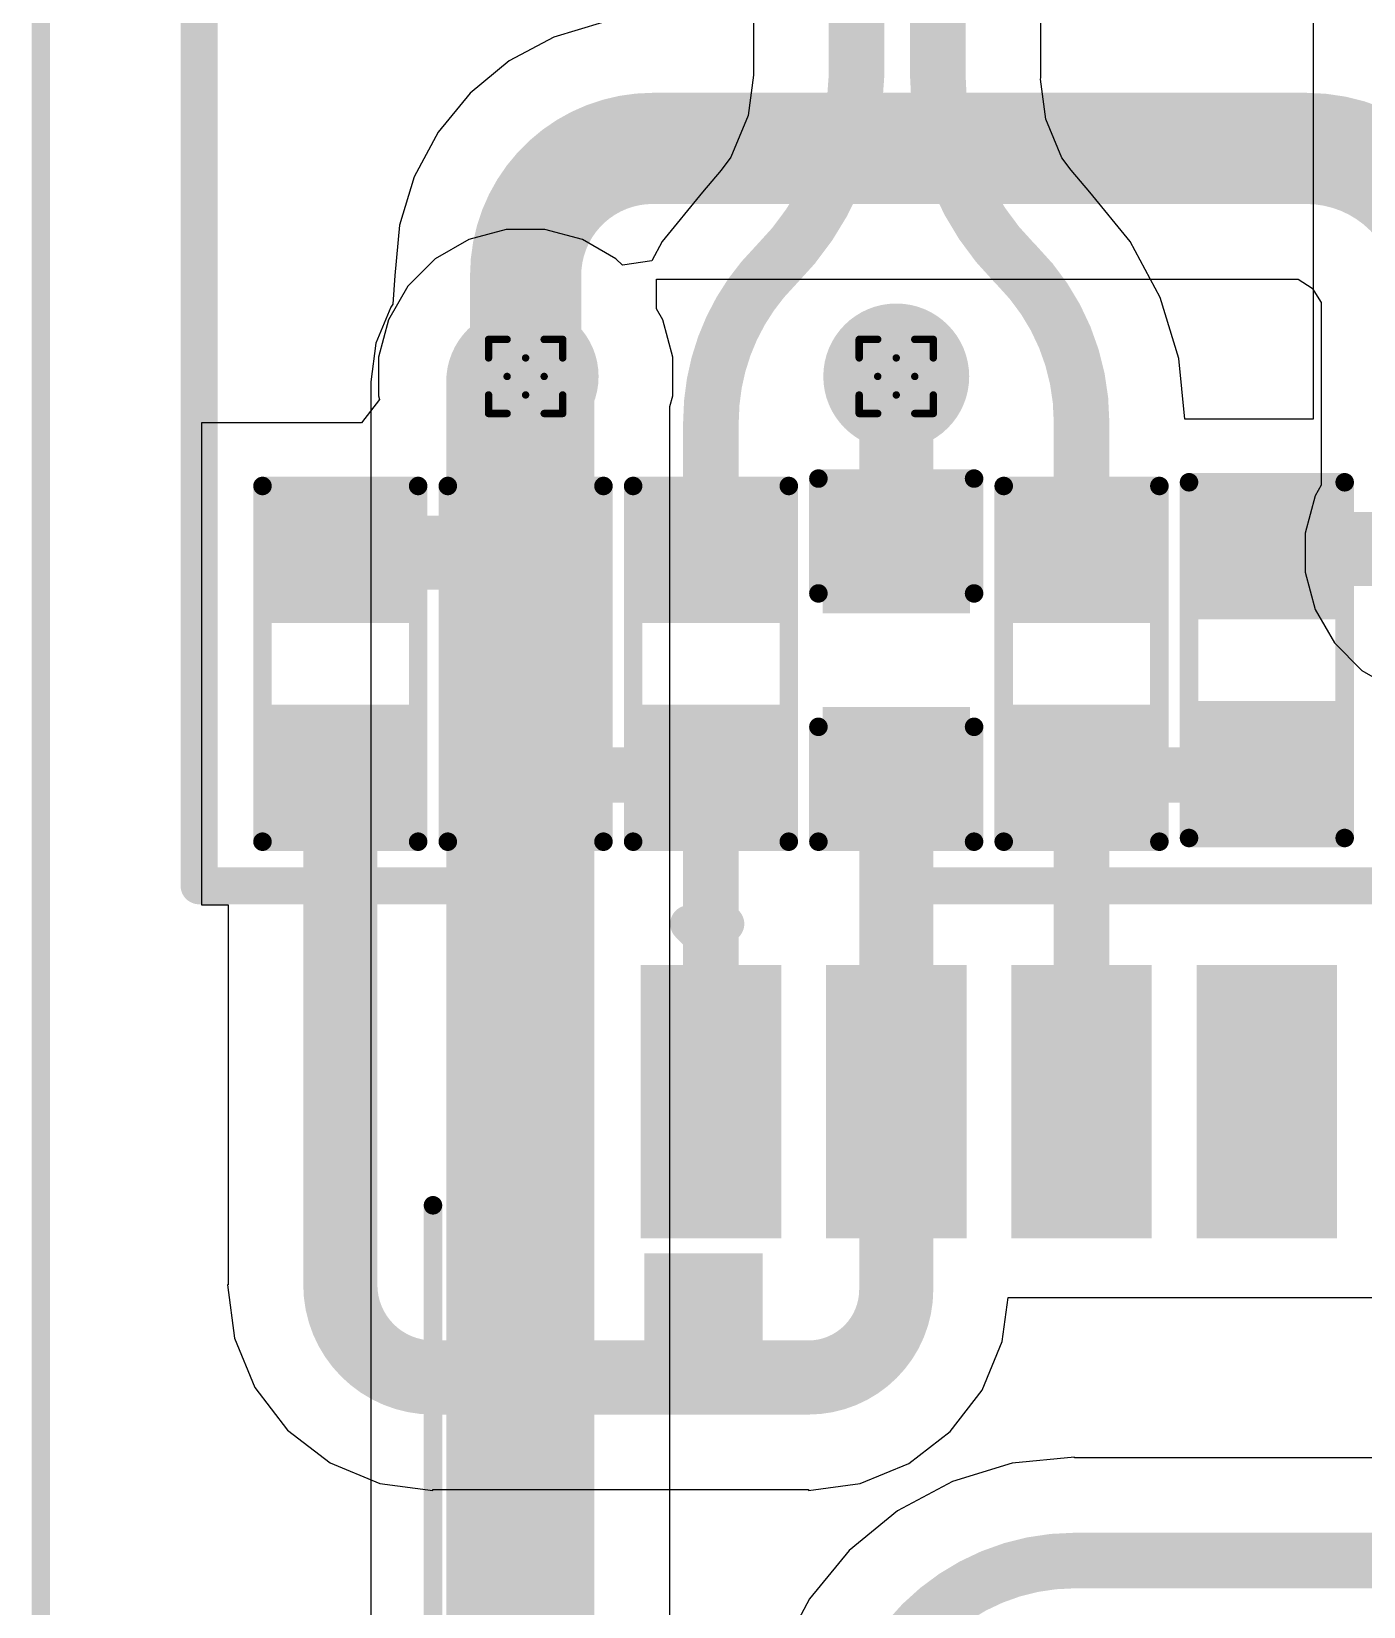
# Model space of a CAD drawing. Header units: inches. Extents: x 0 to 289, y 0 to 168.
# Drawn here: x 95.07 to 104.2, y 64.99 to 75.78 of the extents above; entities that cross this region are included whole.
import ezdxf

# ---------------------------------------------------------------- set-up
doc = ezdxf.new("R2010")
doc.units = ezdxf.units.IN
for name, color, linetype in [('Bottom Layer', 5, 'Continuous'), ('Bottom Overlay', 54, 'Continuous'), ('Bottom Paste', 16, 'Continuous'), ('Bottom Solder', 6, 'Continuous'), ('Drill Drawing', 1, 'Continuous'), ('Top Layer', 1, 'Continuous'), ('Top Overlay', 2, 'Continuous'), ('Via Holes', 16, 'Continuous')]:
    doc.layers.add(name, color=color, linetype=linetype)

# ---------------------------------------------------------------- blocks, each defined once
blk = doc.blocks.new('H1102NLT_B_1')
at = {"layer": 'Bottom Layer'}
for points in [[(-5.09999996, -0.25499949), (-3.43000076, -0.25499949), (-3.43000076, -1.01500051), (-5.09999996, -1.01500051)], [(-5.09999996, -1.52499949), (-3.43000076, -1.52499949), (-3.43000076, -2.28500051), (-5.09999996, -2.28500051)], [(-5.1000025, -2.794999489999999), (-3.4300033, -2.794999489999999), (-3.4300033, -3.55500051), (-5.1000025, -3.55500051)], [(-5.09999996, -4.06499949), (-3.43000076, -4.06499949), (-3.43000076, -4.82500051), (-5.09999996, -4.82500051)]]:
    blk.add_hatch(color=5, dxfattribs=at).paths.add_polyline_path(points)
at = {"layer": 'Bottom Overlay'}
blk.add_hatch(color=54, dxfattribs=at).paths.add_polyline_path([(-3.22566792, -4.90219746), (-2.41286792, -4.90219746), (-2.41286792, -4.08939746), (-3.22566792, -4.08939746)])
at = {"layer": 'Bottom Paste'}
for points in [[(-5.09999996, -0.25499949), (-3.43000076, -0.25499949), (-3.43000076, -1.01500051), (-5.09999996, -1.01500051)], [(-5.09999996, -1.52499949), (-3.43000076, -1.52499949), (-3.43000076, -2.28500051), (-5.09999996, -2.28500051)], [(-5.1000025, -2.794999489999999), (-3.4300033, -2.794999489999999), (-3.4300033, -3.55500051), (-5.1000025, -3.55500051)], [(-5.09999996, -4.06499949), (-3.43000076, -4.06499949), (-3.43000076, -4.82500051), (-5.09999996, -4.82500051)]]:
    blk.add_hatch(color=16, dxfattribs=at).paths.add_polyline_path(points)
at = {"layer": 'Bottom Solder'}
for points in [[(-5.20159996, -0.15339949), (-3.32840076, -0.15339949), (-3.32840076, -1.11660051), (-5.20159996, -1.11660051)], [(-5.20159996, -1.42339949), (-3.32840076, -1.42339949), (-3.32840076, -2.38660051), (-5.20159996, -2.38660051)], [(-5.2016025, -2.69339949), (-3.3284033, -2.69339949), (-3.3284033, -3.65660051), (-5.2016025, -3.65660051)], [(-5.20159996, -3.96339949), (-3.32840076, -3.96339949), (-3.32840076, -4.92660051), (-5.20159996, -4.92660051)]]:
    blk.add_hatch(color=6, dxfattribs=at).paths.add_polyline_path(points)
at = {"layer": 'Bottom Overlay'}
for points, const_width in [([(-5.48420036, -4.597399999999999), (-5.48420036, -4.3434)], 0.254), ([(-5.357200359999999, -4.4704), (-5.48420036, -4.3434)], 0.254), ([(-5.48420036, -4.597399999999999), (-5.357200359999999, -4.4704)], 0.254), ([(3.554999239999999, -6.35), (-3.554999239999999, -6.35)], 0.127)]:
    blk.add_lwpolyline(points, dxfattribs=dict(at, const_width=const_width))
for points, const_width in [([(-5.547700359999999, -4.3434, 1), (-5.42070036, -4.3434, 1)], 0.127), ([(-5.547700359999999, -4.3434, 1), (-5.42070036, -4.3434, 1)], 0.127), ([(-5.42070036, -4.4704, 1), (-5.29370036, -4.4704, 1)], 0.127), ([(-5.42070036, -4.4704, 1), (-5.29370036, -4.4704, 1)], 0.127), ([(-5.547700359999999, -4.597399999999999, 1), (-5.42070036, -4.597399999999999, 1)], 0.127), ([(-5.547700359999999, -4.597399999999999, 1), (-5.42070036, -4.597399999999999, 1)], 0.127), ([(-3.58674924, -6.35, 1), (-3.52324924, -6.35, 1)], 0.0635)]:
    blk.add_lwpolyline(points, format="xyb", close=True, dxfattribs=dict(at, const_width=const_width))
blk = doc.blocks.new('R___0603_B_16')
at = {"layer": 'Bottom Layer'}
for points in [[(-1.143, -0.4445), (-1.143, 0.4445), (-0.3810000000000001, 0.4445), (-0.3809999999999999, -0.4445)], [(0.3810000000000001, -0.4445), (0.3809999999999999, 0.4445), (1.143, 0.4445), (1.143, -0.4445)]]:
    blk.add_hatch(color=5, dxfattribs=at).paths.add_polyline_path(points)
at = {"layer": 'Bottom Paste'}
for points in [[(-1.143, -0.4445), (-1.143, 0.4445), (-0.3810000000000001, 0.4445), (-0.3809999999999999, -0.4445)], [(0.3810000000000001, -0.4445), (0.3809999999999999, 0.4445), (1.143, 0.4445), (1.143, -0.4445)]]:
    blk.add_hatch(color=16, dxfattribs=at).paths.add_polyline_path(points)
at = {"layer": 'Bottom Solder'}
for points in [[(-1.2446, -0.5461), (-1.2446, 0.5460999999999999), (-0.2794, 0.5461), (-0.2793999999999999, -0.5460999999999999)], [(0.2794, -0.5461), (0.2793999999999999, 0.5460999999999999), (1.2446, 0.5461), (1.2446, -0.5460999999999999)]]:
    blk.add_hatch(color=6, dxfattribs=at).paths.add_polyline_path(points)
at = {"layer": 'Bottom Overlay', "const_width": 0.127}
for points in [[(-1.2192, -0.5334), (-1.2192, 0.5334)], [(1.2192, 0.5334), (-1.2192, 0.5334)], [(1.2192, -0.5334), (1.2192, 0.5334)], [(1.2192, -0.5334), (-1.2192, -0.5334)]]:
    blk.add_lwpolyline(points, dxfattribs=at)
at = {"layer": 'Bottom Overlay', "const_width": 0.0635}
for points in [[(-1.25095, 0.5334, 1), (-1.18745, 0.5334, 1)], [(-1.25095, 0.5334, 1), (-1.18745, 0.5334, 1)], [(1.18745, 0.5334, 1), (1.25095, 0.5334, 1)], [(1.18745, 0.5334, 1), (1.25095, 0.5334, 1)], [(-1.25095, -0.5334, 1), (-1.18745, -0.5334, 1)], [(-1.25095, -0.5334, 1), (-1.18745, -0.5334, 1)], [(1.18745, -0.5334, 1), (1.25095, -0.5334, 1)], [(1.18745, -0.5334, 1), (1.25095, -0.5334, 1)]]:
    blk.add_lwpolyline(points, format="xyb", close=True, dxfattribs=at)
blk = doc.blocks.new('R___0603_B_18')
at = {"layer": 'Bottom Layer'}
for points in [[(-1.143, -0.4445), (-1.143, 0.4445), (-0.3810000000000001, 0.4445), (-0.3809999999999999, -0.4445)], [(0.3810000000000001, -0.4445), (0.3809999999999999, 0.4445), (1.143, 0.4445), (1.143, -0.4445)]]:
    blk.add_hatch(color=5, dxfattribs=at).paths.add_polyline_path(points)
at = {"layer": 'Bottom Paste'}
for points in [[(-1.143, -0.4445), (-1.143, 0.4445), (-0.3810000000000001, 0.4445), (-0.3809999999999999, -0.4445)], [(0.3810000000000001, -0.4445), (0.3809999999999999, 0.4445), (1.143, 0.4445), (1.143, -0.4445)]]:
    blk.add_hatch(color=16, dxfattribs=at).paths.add_polyline_path(points)
at = {"layer": 'Bottom Solder'}
for points in [[(-1.2446, -0.5461), (-1.2446, 0.5460999999999999), (-0.2794, 0.5461), (-0.2793999999999999, -0.5460999999999999)], [(0.2794, -0.5461), (0.2793999999999999, 0.5460999999999999), (1.2446, 0.5461), (1.2446, -0.5460999999999999)]]:
    blk.add_hatch(color=6, dxfattribs=at).paths.add_polyline_path(points)
at = {"layer": 'Bottom Overlay', "const_width": 0.127}
for points in [[(-1.2192, -0.5334), (-1.2192, 0.5334)], [(1.2192, 0.5334), (-1.2192, 0.5334)], [(1.2192, -0.5334), (1.2192, 0.5334)], [(1.2192, -0.5334), (-1.2192, -0.5334)]]:
    blk.add_lwpolyline(points, dxfattribs=at)
at = {"layer": 'Bottom Overlay', "const_width": 0.0635}
for points in [[(-1.25095, 0.5334, 1), (-1.18745, 0.5334, 1)], [(-1.25095, 0.5334, 1), (-1.18745, 0.5334, 1)], [(1.18745, 0.5334, 1), (1.25095, 0.5334, 1)], [(1.18745, 0.5334, 1), (1.25095, 0.5334, 1)], [(-1.25095, -0.5334, 1), (-1.18745, -0.5334, 1)], [(-1.25095, -0.5334, 1), (-1.18745, -0.5334, 1)], [(1.18745, -0.5334, 1), (1.25095, -0.5334, 1)], [(1.18745, -0.5334, 1), (1.25095, -0.5334, 1)]]:
    blk.add_lwpolyline(points, format="xyb", close=True, dxfattribs=at)
blk = doc.blocks.new('R___0603_B_19')
at = {"layer": 'Bottom Layer'}
for points in [[(-1.143, -0.4445), (-1.143, 0.4445), (-0.3810000000000001, 0.4445), (-0.3809999999999999, -0.4445)], [(0.3810000000000001, -0.4445), (0.3809999999999999, 0.4445), (1.143, 0.4445), (1.143, -0.4445)]]:
    blk.add_hatch(color=5, dxfattribs=at).paths.add_polyline_path(points)
at = {"layer": 'Bottom Paste'}
for points in [[(-1.143, -0.4445), (-1.143, 0.4445), (-0.3810000000000001, 0.4445), (-0.3809999999999999, -0.4445)], [(0.3810000000000001, -0.4445), (0.3809999999999999, 0.4445), (1.143, 0.4445), (1.143, -0.4445)]]:
    blk.add_hatch(color=16, dxfattribs=at).paths.add_polyline_path(points)
at = {"layer": 'Bottom Solder'}
for points in [[(-1.2446, -0.5461), (-1.2446, 0.5460999999999999), (-0.2794, 0.5461), (-0.2793999999999999, -0.5460999999999999)], [(0.2794, -0.5461), (0.2793999999999999, 0.5460999999999999), (1.2446, 0.5461), (1.2446, -0.5460999999999999)]]:
    blk.add_hatch(color=6, dxfattribs=at).paths.add_polyline_path(points)
at = {"layer": 'Bottom Overlay', "const_width": 0.127}
for points in [[(-1.2192, -0.5334), (-1.2192, 0.5334)], [(1.2192, 0.5334), (-1.2192, 0.5334)], [(1.2192, -0.5334), (1.2192, 0.5334)], [(1.2192, -0.5334), (-1.2192, -0.5334)]]:
    blk.add_lwpolyline(points, dxfattribs=at)
at = {"layer": 'Bottom Overlay', "const_width": 0.0635}
for points in [[(-1.25095, 0.5334, 1), (-1.18745, 0.5334, 1)], [(-1.25095, 0.5334, 1), (-1.18745, 0.5334, 1)], [(1.18745, 0.5334, 1), (1.25095, 0.5334, 1)], [(1.18745, 0.5334, 1), (1.25095, 0.5334, 1)], [(-1.25095, -0.5334, 1), (-1.18745, -0.5334, 1)], [(-1.25095, -0.5334, 1), (-1.18745, -0.5334, 1)], [(1.18745, -0.5334, 1), (1.25095, -0.5334, 1)], [(1.18745, -0.5334, 1), (1.25095, -0.5334, 1)]]:
    blk.add_lwpolyline(points, format="xyb", close=True, dxfattribs=at)
blk = doc.blocks.new('R___0603_B_20')
at = {"layer": 'Bottom Layer'}
for points in [[(-1.143, -0.4445), (-1.143, 0.4445), (-0.3810000000000001, 0.4445), (-0.3809999999999999, -0.4445)], [(0.3810000000000001, -0.4445), (0.3809999999999999, 0.4445), (1.143, 0.4445), (1.143, -0.4445)]]:
    blk.add_hatch(color=5, dxfattribs=at).paths.add_polyline_path(points)
at = {"layer": 'Bottom Paste'}
for points in [[(-1.143, -0.4445), (-1.143, 0.4445), (-0.3810000000000001, 0.4445), (-0.3809999999999999, -0.4445)], [(0.3810000000000001, -0.4445), (0.3809999999999999, 0.4445), (1.143, 0.4445), (1.143, -0.4445)]]:
    blk.add_hatch(color=16, dxfattribs=at).paths.add_polyline_path(points)
at = {"layer": 'Bottom Solder'}
for points in [[(-1.2446, -0.5461), (-1.2446, 0.5460999999999999), (-0.2794, 0.5461), (-0.2793999999999999, -0.5460999999999999)], [(0.2794, -0.5461), (0.2793999999999999, 0.5460999999999999), (1.2446, 0.5461), (1.2446, -0.5460999999999999)]]:
    blk.add_hatch(color=6, dxfattribs=at).paths.add_polyline_path(points)
at = {"layer": 'Bottom Overlay', "const_width": 0.127}
for points in [[(-1.2192, -0.5334), (-1.2192, 0.5334)], [(1.2192, 0.5334), (-1.2192, 0.5334)], [(1.2192, -0.5334), (1.2192, 0.5334)], [(1.2192, -0.5334), (-1.2192, -0.5334)]]:
    blk.add_lwpolyline(points, dxfattribs=at)
at = {"layer": 'Bottom Overlay', "const_width": 0.0635}
for points in [[(-1.25095, 0.5334, 1), (-1.18745, 0.5334, 1)], [(-1.25095, 0.5334, 1), (-1.18745, 0.5334, 1)], [(1.18745, 0.5334, 1), (1.25095, 0.5334, 1)], [(1.18745, 0.5334, 1), (1.25095, 0.5334, 1)], [(-1.25095, -0.5334, 1), (-1.18745, -0.5334, 1)], [(-1.25095, -0.5334, 1), (-1.18745, -0.5334, 1)], [(1.18745, -0.5334, 1), (1.25095, -0.5334, 1)], [(1.18745, -0.5334, 1), (1.25095, -0.5334, 1)]]:
    blk.add_lwpolyline(points, format="xyb", close=True, dxfattribs=at)
blk = doc.blocks.new('R___0603_B_21')
at = {"layer": 'Bottom Layer'}
for points in [[(-1.143, -0.4445), (-1.143, 0.4445), (-0.3810000000000001, 0.4445), (-0.3809999999999999, -0.4445)], [(0.3810000000000001, -0.4445), (0.3809999999999999, 0.4445), (1.143, 0.4445), (1.143, -0.4445)]]:
    blk.add_hatch(color=5, dxfattribs=at).paths.add_polyline_path(points)
at = {"layer": 'Bottom Paste'}
for points in [[(-1.143, -0.4445), (-1.143, 0.4445), (-0.3810000000000001, 0.4445), (-0.3809999999999999, -0.4445)], [(0.3810000000000001, -0.4445), (0.3809999999999999, 0.4445), (1.143, 0.4445), (1.143, -0.4445)]]:
    blk.add_hatch(color=16, dxfattribs=at).paths.add_polyline_path(points)
at = {"layer": 'Bottom Solder'}
for points in [[(-1.2446, -0.5461), (-1.2446, 0.5460999999999999), (-0.2794, 0.5461), (-0.2793999999999999, -0.5460999999999999)], [(0.2794, -0.5461), (0.2793999999999999, 0.5460999999999999), (1.2446, 0.5461), (1.2446, -0.5460999999999999)]]:
    blk.add_hatch(color=6, dxfattribs=at).paths.add_polyline_path(points)
at = {"layer": 'Bottom Overlay', "const_width": 0.127}
for points in [[(-1.2192, -0.5334), (-1.2192, 0.5334)], [(1.2192, 0.5334), (-1.2192, 0.5334)], [(1.2192, -0.5334), (1.2192, 0.5334)], [(1.2192, -0.5334), (-1.2192, -0.5334)]]:
    blk.add_lwpolyline(points, dxfattribs=at)
at = {"layer": 'Bottom Overlay', "const_width": 0.0635}
for points in [[(-1.25095, 0.5334, 1), (-1.18745, 0.5334, 1)], [(-1.25095, 0.5334, 1), (-1.18745, 0.5334, 1)], [(1.18745, 0.5334, 1), (1.25095, 0.5334, 1)], [(1.18745, 0.5334, 1), (1.25095, 0.5334, 1)], [(-1.25095, -0.5334, 1), (-1.18745, -0.5334, 1)], [(-1.25095, -0.5334, 1), (-1.18745, -0.5334, 1)], [(1.18745, -0.5334, 1), (1.25095, -0.5334, 1)], [(1.18745, -0.5334, 1), (1.25095, -0.5334, 1)]]:
    blk.add_lwpolyline(points, format="xyb", close=True, dxfattribs=at)
blk = doc.blocks.new('C___0603_B_35')
at = {"layer": 'Bottom Layer'}
for points in [[(-1.143, -0.4445), (-1.143, 0.4445), (-0.3810000000000001, 0.4445), (-0.3809999999999999, -0.4445)], [(0.3810000000000001, -0.4445), (0.3809999999999999, 0.4445), (1.143, 0.4445), (1.143, -0.4445)]]:
    blk.add_hatch(color=5, dxfattribs=at).paths.add_polyline_path(points)
at = {"layer": 'Bottom Paste'}
for points in [[(-1.143, -0.4445), (-1.143, 0.4445), (-0.3810000000000001, 0.4445), (-0.3809999999999999, -0.4445)], [(0.3810000000000001, -0.4445), (0.3809999999999999, 0.4445), (1.143, 0.4445), (1.143, -0.4445)]]:
    blk.add_hatch(color=16, dxfattribs=at).paths.add_polyline_path(points)
at = {"layer": 'Bottom Solder'}
for points in [[(-1.20299988, -0.50449988), (-1.20299988, 0.5044998799999999), (-0.3210001200000001, 0.50449988), (-0.3210001199999999, -0.5044998799999999)], [(0.3210001200000001, -0.50449988), (0.3210001199999999, 0.5044998799999999), (1.20299988, 0.50449988), (1.20299988, -0.5044998799999999)]]:
    blk.add_hatch(color=6, dxfattribs=at).paths.add_polyline_path(points)
at = {"layer": 'Bottom Overlay', "const_width": 0.127}
for points in [[(-0.4571999999999999, 0.5334), (-1.2446, 0.5334)], [(-1.2446, -0.5334), (-1.2446, 0.5334)], [(1.2446, 0.5334), (0.4571999999999999, 0.5334)], [(1.2446, -0.5334), (1.2446, 0.5334)], [(-0.4571999999999999, -0.5334), (-1.2446, -0.5334)], [(1.2446, -0.5334), (0.4571999999999999, -0.5334)]]:
    blk.add_lwpolyline(points, dxfattribs=at)
at = {"layer": 'Bottom Overlay', "const_width": 0.0635}
for points in [[(-1.27635, 0.5334, 1), (-1.21285, 0.5334, 1)], [(-1.27635, 0.5334, 1), (-1.21285, 0.5334, 1)], [(-0.4889499999999999, 0.5334, 1), (-0.42545, 0.5334, 1)], [(0.42545, 0.5334, 1), (0.4889499999999999, 0.5334, 1)], [(1.21285, 0.5334, 1), (1.27635, 0.5334, 1)], [(1.21285, 0.5334, 1), (1.27635, 0.5334, 1)], [(-1.27635, -0.5334, 1), (-1.21285, -0.5334, 1)], [(-1.27635, -0.5334, 1), (-1.21285, -0.5334, 1)], [(-0.4889499999999999, -0.5334, 1), (-0.42545, -0.5334, 1)], [(0.42545, -0.5334, 1), (0.4889499999999999, -0.5334, 1)], [(1.21285, -0.5334, 1), (1.27635, -0.5334, 1)], [(1.21285, -0.5334, 1), (1.27635, -0.5334, 1)]]:
    blk.add_lwpolyline(points, format="xyb", close=True, dxfattribs=at)
blk = doc.blocks.new('NE8FBV_C5_LED_54')
at = {"layer": 'Top Overlay', "const_width": 0.127}
blk.add_lwpolyline([(12.91000212, -16.62999976), (12.91000212, 14.0208)], dxfattribs=at)

msp = doc.modelspace()

# ---------------------------------------------------------------- hatches: boundary and pattern name
at = {"layer": 'Bottom Layer'}
h = msp.add_hatch(color=5, dxfattribs=at)
edge = h.paths.add_edge_path()
edge.add_arc((98.45298063999999, 73.41747826), 0.499999, 0, 360)
h = msp.add_hatch(color=5, dxfattribs=at)
edge = h.paths.add_edge_path()
edge.add_arc((100.99298064, 73.41747826), 0.499999, 0, 360)
at = {"layer": 'Top Layer'}
h = msp.add_hatch(color=1, dxfattribs=at)
edge = h.paths.add_edge_path()
edge.add_arc((98.45298063999999, 73.41747826), 0.499999, 0, 360)
h = msp.add_hatch(color=1, dxfattribs=at)
edge = h.paths.add_edge_path()
edge.add_arc((100.99298064, 73.41747826), 0.499999, 0, 360)
at = {"layer": 'Via Holes'}
h = msp.add_hatch(color=7, dxfattribs=at)
edge = h.paths.add_edge_path()
edge.add_arc((98.45298063999999, 73.41747826), 0.2499995, 0, 360)
h = msp.add_hatch(color=7, dxfattribs=at)
edge = h.paths.add_edge_path()
edge.add_arc((100.99298064, 73.41747826), 0.2499995, 0, 360)

# ---------------------------------------------------------------- linework, layer by layer
at = {"layer": 'Bottom Layer'}
for p, q in [((100.0152559, 76.8268847), (100.0152559, 75.4831358)), ((101.98312344, 75.46532786), (101.98312344, 76.82688216)), ((103.85048064, 76.08447826), (103.85048064, 74.30647825999999)), ((100.0152559, 75.4831358), (99.97893136, 75.20722067999999)), ((101.98175946, 75.45495704), (101.98312344, 75.46532786)), ((102.01784524, 75.18085547999999), (101.98175946, 75.45495704)), ((99.97893136, 75.20722067999999), (99.86036924, 74.92098808)), ((102.1276469, 74.91576583999999), (102.01784524, 75.18085547999999)), ((99.7920534, 74.83195854), (99.66598049999999, 74.68097585999999)), ((99.86036924, 74.92098808), (99.7920534, 74.83195854)), ((102.19242706, 74.83134386), (102.1276469, 74.91576583999999)), ((102.31998078, 74.68097585999999), (102.19242706, 74.83134386)), ((99.66598303999999, 74.68097331999999), (99.38904683999999, 74.3435267)), ((99.66598049999999, 74.68097585999999), (99.66598303999999, 74.68097331999999)), ((102.31997824, 74.68097331999999), (102.31998078, 74.68097585999999)), ((102.59691444, 74.3435267), (102.31997824, 74.68097331999999)), ((98.3202758, 74.42547726), (98.06390852, 74.35678295999999)), ((98.58568548, 74.42547726), (98.3202758, 74.42547726)), ((98.84205276, 74.35678295999999), (98.58568548, 74.42547726)), ((98.06390852, 74.35678295999999), (97.8340563, 74.22407811999999)), ((99.07190497999999, 74.22407811999999), (98.84205276, 74.35678295999999)), ((99.38904683999999, 74.3435267), (99.31737058, 74.20942993999999)), ((102.80269762, 73.95853636), (102.59691444, 74.3435267)), ((103.85048064, 74.30647825999999), (103.85048064, 73.12379838)), ((97.8340563, 74.22407811999999), (97.64638077999999, 74.0364026)), ((99.11636768, 74.17961541999999), (99.07190497999999, 74.22407811999999)), ((99.31737058, 74.20942993999999), (99.11636768, 74.17961541999999)), ((97.64638077999999, 74.0364026), (97.51367593999998, 73.80655037999999)), ((102.92941568, 73.54079526), (102.80269762, 73.95853636)), ((97.51367593999998, 73.80655037999999), (97.44498164, 73.5501831)), ((97.44498164, 73.5501831), (97.44498164, 73.28477342)), ((102.97048748, 73.12379838), (102.92941568, 73.54079526)), ((97.45172534, 73.25960964), (97.32802226, 73.09839837999999)), ((97.44498164, 73.28477342), (97.45172534, 73.25960964)), ((97.32802226, 73.09839837999999), (96.23048064, 73.09839837999999)), ((96.23048064, 73.09839837999999), (96.23048064, 71.32039838)), ((103.85048064, 73.12379838), (102.97048748, 73.12379838)), ((96.23048064, 71.32039838), (96.23048064, 69.79639838)), ((96.23048064, 69.79639838), (96.41440458, 69.79639838)), ((96.41440458, 69.79639838), (96.41440458, 67.19016787999999)), ((96.41440458, 67.19016787999999), (96.40892579999999, 67.19016787999999)), ((96.40892579999999, 67.19016787999999), (96.45693942, 66.82547722)), ((101.71986006, 66.80141071999999), (101.75953994, 67.1027995)), ((101.75953994, 67.1027995), (106.21312514, 67.1027995)), ((96.45693942, 66.82547722), (96.59770368, 66.48564046)), ((101.58237748, 66.46949876), (101.71986006, 66.80141071999999)), ((96.59770368, 66.48564046), (96.82162754, 66.19381478)), ((101.36367332, 66.1844752), (101.58237748, 66.46949876)), ((96.82162754, 66.19381478), (97.11345322, 65.96989092)), ((101.07864976, 65.96577103999999), (101.36367332, 66.1844752)), ((97.11345322, 65.96989092), (97.45328998, 65.82912666)), ((101.78822162, 65.96764302), (101.37844088, 65.84333795999999)), ((102.21438028, 66.00961652000001), (101.78822162, 65.96764302)), ((102.21438028, 66.0051258), (102.21438028, 66.00961652000001)), ((106.45990392, 66.0051258), (102.21438028, 66.0051258)), ((100.7467378, 65.82828846), (101.07864976, 65.96577103999999)), ((97.45328998, 65.82912666), (97.81798063999999, 65.78111304)), ((97.81798063999999, 65.78111304), (97.81798063999999, 65.78659182)), ((97.81798063999999, 65.78659182), (100.39054852, 65.78659182)), ((100.39054852, 65.78139497999999), (100.7467378, 65.82828846)), ((100.39054852, 65.78659182), (100.39054852, 65.78139497999999)), ((101.37844088, 65.84333795999999), (101.00078352, 65.64147654)), ((101.00078352, 65.64147654), (100.6697631, 65.36981592)), ((100.6697631, 65.36981592), (100.39810248, 65.0387955)), ((100.39810248, 65.0387955), (100.19624106, 64.66113814))]:
    msp.add_line(p, q, dxfattribs=at)
for points, const_width in [([(100.71978332, 75.46541422), (100.71978332, 77.42720607999999)], 0.3809999999999999), ([(101.27859602, 75.46532786), (101.27859602, 77.42720354)], 0.3809999999999999), ([(101.80607274, 74.19188616), (101.81848064, 74.17947826)], 0.3809999999999999), ([(98.45298063999999, 72.20939838), (98.45298063999999, 73.41747826)], 0.508), ([(100.99298064, 72.23479838), (100.99298064, 73.41747826)], 0.508), ([(99.72298063999999, 72.20939838), (99.72298063999999, 73.10636128)], 0.3809999999999999), ([(102.26298064, 72.20939838), (102.26298064, 73.10636128)], 0.3809999999999999), ([(97.18298064, 72.20939838), (98.45298063999999, 72.20939838)], 0.508), ([(103.53298064, 72.23479838), (104.77758064, 72.23479838)], 0.508), ([(97.18298064, 67.19016787999999), (97.18298064, 70.68539838)], 0.508), ([(100.99298064, 68.44580164), (100.99298064, 70.71079838)], 0.508), ([(98.45298063999999, 70.68539838), (99.72298063999999, 70.68539838)], 0.3809999999999999), ([(99.72298063999999, 68.4457991), (99.72298063999999, 70.68539838)], 0.3809999999999999), ([(102.26298064, 68.4457991), (102.26298064, 70.68539838)], 0.3809999999999999), ([(102.26298064, 70.68539838), (103.50758064, 70.68539838)], 0.3809999999999999), ([(100.99298064, 67.1576), (100.99298064, 68.44580164)], 0.508), ([(97.81798063999999, 66.55516788), (100.39054852, 66.55516788)], 0.508), ([(102.21438028, 65.30059838), (111.1927291, 65.30059838)], 0.3809999999999999)]:
    msp.add_lwpolyline(points, dxfattribs=dict(at, const_width=const_width))
for points, const_width in [([(100.71978332, 75.46541422, -0.1921781795604207), (100.16748064, 74.17947826)], 0.3809999999999999), ([(101.80607274, 74.19188616, -0.198912367379658), (101.27859602, 75.46532786)], 0.3809999999999999), ([(99.72298063999999, 73.10636128, -0.198912367379658), (100.16748064, 74.17947826)], 0.3809999999999999), ([(101.81848064, 74.17947826, -0.198912367379658), (102.26298064, 73.10636128)], 0.3809999999999999), ([(97.81798063999999, 66.55516788, -0.4142135623730951), (97.18298064, 67.19016787999999)], 0.508), ([(100.99298064, 67.1576, -0.4142135623730951), (100.39054852, 66.55516788)], 0.508), ([(100.73898064, 63.82519874, -0.4142135623730951), (102.21438028, 65.30059838)], 0.3809999999999999)]:
    msp.add_lwpolyline(points, format="xyb", dxfattribs=dict(at, const_width=const_width))
for points, const_width in [([(100.62453332, 75.46541422, 1), (100.81503332, 75.46541422, 1)], 0.1905), ([(100.62453332, 75.46541422, 1), (100.81503332, 75.46541422, 1)], 0.1905), ([(101.18334602, 75.46532786, 1), (101.37384602, 75.46532786, 1)], 0.1905), ([(101.18334602, 75.46532786, 1), (101.37384602, 75.46532786, 1)], 0.1905), ([(100.07223064, 74.17947826, 1), (100.26273064, 74.17947826, 1)], 0.1905), ([(100.07223064, 74.17947826, 1), (100.26273064, 74.17947826, 1)], 0.1905), ([(101.71082274, 74.19188616, 1), (101.90132274, 74.19188616, 1)], 0.1905), ([(101.71082274, 74.19188616, 1), (101.90132274, 74.19188616, 1)], 0.1905), ([(101.72323064, 74.17947826, 1), (101.91373064, 74.17947826, 1)], 0.1905), ([(101.72323064, 74.17947826, 1), (101.91373064, 74.17947826, 1)], 0.1905), ([(98.32598063999998, 73.41747826, 1), (98.57998064, 73.41747826, 1)], 0.254), ([(100.86598064, 73.41747826, 1), (101.11998064, 73.41747826, 1)], 0.254), ([(99.62773064, 73.10636128, 1), (99.81823064, 73.10636128, 1)], 0.1905), ([(99.62773064, 73.10636128, 1), (99.81823064, 73.10636128, 1)], 0.1905), ([(102.16773064, 73.10636128, 1), (102.35823064, 73.10636128, 1)], 0.1905), ([(102.16773064, 73.10636128, 1), (102.35823064, 73.10636128, 1)], 0.1905), ([(97.05598063999999, 72.20939838, 1), (97.30998064, 72.20939838, 1)], 0.254), ([(98.32598063999998, 72.20939838, 1), (98.57998064, 72.20939838, 1)], 0.254), ([(98.32598063999998, 72.20939838, 1), (98.57998064, 72.20939838, 1)], 0.254), ([(100.86598064, 72.23479838, 1), (101.11998064, 72.23479838, 1)], 0.254), ([(103.40598064, 72.23479838, 1), (103.65998064, 72.23479838, 1)], 0.254), ([(99.62773064, 72.20939838, 1), (99.81823064, 72.20939838, 1)], 0.1905), ([(102.16773064, 72.20939838, 1), (102.35823064, 72.20939838, 1)], 0.1905), ([(97.05598063999999, 70.68539838, 1), (97.30998064, 70.68539838, 1)], 0.254), ([(100.86598064, 70.71079838, 1), (101.11998064, 70.71079838, 1)], 0.254), ([(98.35773064, 70.68539838, 1), (98.54823063999999, 70.68539838, 1)], 0.1905), ([(99.62773064, 70.68539838, 1), (99.81823064, 70.68539838, 1)], 0.1905), ([(99.62773064, 70.68539838, 1), (99.81823064, 70.68539838, 1)], 0.1905), ([(102.16773064, 70.68539838, 1), (102.35823064, 70.68539838, 1)], 0.1905), ([(102.16773064, 70.68539838, 1), (102.35823064, 70.68539838, 1)], 0.1905), ([(103.41233064, 70.68539838, 1), (103.60283064, 70.68539838, 1)], 0.1905), ([(100.86598064, 68.44580164, 1), (101.11998064, 68.44580164, 1)], 0.254), ([(100.86598064, 68.44580164, 1), (101.11998064, 68.44580164, 1)], 0.254), ([(99.62773064, 68.4457991, 1), (99.81823064, 68.4457991, 1)], 0.1905), ([(102.16773064, 68.4457991, 1), (102.35823064, 68.4457991, 1)], 0.1905), ([(97.05598063999999, 67.19016787999999, 1), (97.30998064, 67.19016787999999, 1)], 0.254), ([(97.05598063999999, 67.19016787999999, 1), (97.30998064, 67.19016787999999, 1)], 0.254), ([(100.86598064, 67.1576, 1), (101.11998064, 67.1576, 1)], 0.254), ([(100.86598064, 67.1576, 1), (101.11998064, 67.1576, 1)], 0.254), ([(97.69098063999999, 66.55516788, 1), (97.94498064, 66.55516788, 1)], 0.254), ([(97.69098063999999, 66.55516788, 1), (97.94498064, 66.55516788, 1)], 0.254), ([(100.26354852, 66.55516788, 1), (100.51754852, 66.55516788, 1)], 0.254), ([(100.26354852, 66.55516788, 1), (100.51754852, 66.55516788, 1)], 0.254), ([(102.11913028, 65.30059838, 1), (102.30963028, 65.30059838, 1)], 0.1905), ([(102.11913028, 65.30059838, 1), (102.30963028, 65.30059838, 1)], 0.1905)]:
    msp.add_lwpolyline(points, format="xyb", close=True, dxfattribs=dict(at, const_width=const_width))
at = {"layer": 'Bottom Overlay', "const_width": 0.254}
for points in [[(96.2152, 69.9262), (96.2152, 75.946)], [(96.2152, 69.9262), (98.74335343999999, 69.9262)], [(100.99298064, 69.9262), (111.8108, 69.9262)]]:
    msp.add_lwpolyline(points, dxfattribs=at)
at = {"layer": 'Bottom Overlay', "const_width": 0.127}
for points in [[(96.15169999999999, 69.9262, 1), (96.2787, 69.9262, 1)], [(96.15169999999999, 69.9262, 1), (96.2787, 69.9262, 1)], [(98.67985343999999, 69.9262, 1), (98.80685344, 69.9262, 1)], [(100.92948064, 69.9262, 1), (101.05648064, 69.9262, 1)]]:
    msp.add_lwpolyline(points, format="xyb", close=True, dxfattribs=at)
at = {"layer": 'Drill Drawing', "const_width": 0.0508}
for points in [[(98.19898063999999, 73.54447825999999), (98.19898063999999, 73.67147826)], [(98.19898063999999, 73.67147826), (98.32598063999998, 73.67147826)], [(98.32598063999998, 73.67147826), (98.45298063999999, 73.54447825999999)], [(98.45298063999999, 73.54447825999999), (98.57998064, 73.67147826)], [(98.57998064, 73.67147826), (98.70698064, 73.67147826)], [(98.70698064, 73.54447825999999), (98.70698064, 73.67147826)], [(100.73898064, 73.54447825999999), (100.73898064, 73.67147826)], [(100.73898064, 73.67147826), (100.86598064, 73.67147826)], [(100.86598064, 73.67147826), (100.99298064, 73.54447825999999)], [(100.99298064, 73.54447825999999), (101.11998064, 73.67147826)], [(101.11998064, 73.67147826), (101.24698064, 73.67147826)], [(101.24698064, 73.54447825999999), (101.24698064, 73.67147826)], [(98.19898063999999, 73.54447825999999), (98.32598063999998, 73.41747826)], [(98.57998064, 73.41747826), (98.70698064, 73.54447825999999)], [(100.73898064, 73.54447825999999), (100.86598064, 73.41747826)], [(101.11998064, 73.41747826), (101.24698064, 73.54447825999999)], [(98.19898063999999, 73.29047826), (98.32598063999998, 73.41747826)], [(98.57998064, 73.41747826), (98.70698064, 73.29047826)], [(100.73898064, 73.29047826), (100.86598064, 73.41747826)], [(101.11998064, 73.41747826), (101.24698064, 73.29047826)], [(98.19898063999999, 73.16347826), (98.19898063999999, 73.29047826)], [(98.32598063999998, 73.16347826), (98.45298063999999, 73.29047826)], [(98.45298063999999, 73.29047826), (98.57998064, 73.16347826)], [(98.70698064, 73.16347826), (98.70698064, 73.29047826)], [(100.73898064, 73.16347826), (100.73898064, 73.29047826)], [(100.86598064, 73.16347826), (100.99298064, 73.29047826)], [(100.99298064, 73.29047826), (101.11998064, 73.16347826)], [(101.24698064, 73.16347826), (101.24698064, 73.29047826)], [(98.19898063999999, 73.16347826), (98.32598063999998, 73.16347826)], [(98.57998064, 73.16347826), (98.70698064, 73.16347826)], [(100.73898064, 73.16347826), (100.86598064, 73.16347826)], [(101.11998064, 73.16347826), (101.24698064, 73.16347826)]]:
    msp.add_lwpolyline(points, dxfattribs=at)
at = {"layer": 'Drill Drawing', "const_width": 0.0254}
for points in [[(98.18628063999999, 73.67147826, 1), (98.21168064, 73.67147826, 1)], [(98.18628063999999, 73.67147826, 1), (98.21168064, 73.67147826, 1)], [(98.31328064, 73.67147826, 1), (98.33868063999999, 73.67147826, 1)], [(98.31328064, 73.67147826, 1), (98.33868063999999, 73.67147826, 1)], [(98.56728063999999, 73.67147826, 1), (98.59268064, 73.67147826, 1)], [(98.56728063999999, 73.67147826, 1), (98.59268064, 73.67147826, 1)], [(98.69428064, 73.67147826, 1), (98.71968063999999, 73.67147826, 1)], [(98.69428064, 73.67147826, 1), (98.71968063999999, 73.67147826, 1)], [(100.72628064, 73.67147826, 1), (100.75168064, 73.67147826, 1)], [(100.72628064, 73.67147826, 1), (100.75168064, 73.67147826, 1)], [(100.85328064, 73.67147826, 1), (100.87868064, 73.67147826, 1)], [(100.85328064, 73.67147826, 1), (100.87868064, 73.67147826, 1)], [(101.10728064, 73.67147826, 1), (101.13268064, 73.67147826, 1)], [(101.10728064, 73.67147826, 1), (101.13268064, 73.67147826, 1)], [(101.23428064, 73.67147826, 1), (101.25968064, 73.67147826, 1)], [(101.23428064, 73.67147826, 1), (101.25968064, 73.67147826, 1)], [(98.18628063999999, 73.54447825999999, 1), (98.21168064, 73.54447825999999, 1)], [(98.18628063999999, 73.54447825999999, 1), (98.21168064, 73.54447825999999, 1)], [(98.44028064, 73.54447825999999, 1), (98.46568063999999, 73.54447825999999, 1)], [(98.44028064, 73.54447825999999, 1), (98.46568063999999, 73.54447825999999, 1)], [(98.69428064, 73.54447825999999, 1), (98.71968063999999, 73.54447825999999, 1)], [(98.69428064, 73.54447825999999, 1), (98.71968063999999, 73.54447825999999, 1)], [(100.72628064, 73.54447825999999, 1), (100.75168064, 73.54447825999999, 1)], [(100.72628064, 73.54447825999999, 1), (100.75168064, 73.54447825999999, 1)], [(100.98028064, 73.54447825999999, 1), (101.00568064, 73.54447825999999, 1)], [(100.98028064, 73.54447825999999, 1), (101.00568064, 73.54447825999999, 1)], [(101.23428064, 73.54447825999999, 1), (101.25968064, 73.54447825999999, 1)], [(101.23428064, 73.54447825999999, 1), (101.25968064, 73.54447825999999, 1)], [(98.31328064, 73.41747826, 1), (98.33868063999999, 73.41747826, 1)], [(98.31328064, 73.41747826, 1), (98.33868063999999, 73.41747826, 1)], [(98.56728063999999, 73.41747826, 1), (98.59268064, 73.41747826, 1)], [(98.56728063999999, 73.41747826, 1), (98.59268064, 73.41747826, 1)], [(100.85328064, 73.41747826, 1), (100.87868064, 73.41747826, 1)], [(100.85328064, 73.41747826, 1), (100.87868064, 73.41747826, 1)], [(101.10728064, 73.41747826, 1), (101.13268064, 73.41747826, 1)], [(101.10728064, 73.41747826, 1), (101.13268064, 73.41747826, 1)], [(98.18628063999999, 73.29047826, 1), (98.21168064, 73.29047826, 1)], [(98.18628063999999, 73.29047826, 1), (98.21168064, 73.29047826, 1)], [(98.44028064, 73.29047826, 1), (98.46568063999999, 73.29047826, 1)], [(98.44028064, 73.29047826, 1), (98.46568063999999, 73.29047826, 1)], [(98.69428064, 73.29047826, 1), (98.71968063999999, 73.29047826, 1)], [(98.69428064, 73.29047826, 1), (98.71968063999999, 73.29047826, 1)], [(100.72628064, 73.29047826, 1), (100.75168064, 73.29047826, 1)], [(100.72628064, 73.29047826, 1), (100.75168064, 73.29047826, 1)], [(100.98028064, 73.29047826, 1), (101.00568064, 73.29047826, 1)], [(100.98028064, 73.29047826, 1), (101.00568064, 73.29047826, 1)], [(101.23428064, 73.29047826, 1), (101.25968064, 73.29047826, 1)], [(101.23428064, 73.29047826, 1), (101.25968064, 73.29047826, 1)], [(98.18628063999999, 73.16347826, 1), (98.21168064, 73.16347826, 1)], [(98.18628063999999, 73.16347826, 1), (98.21168064, 73.16347826, 1)], [(98.31328064, 73.16347826, 1), (98.33868063999999, 73.16347826, 1)], [(98.31328064, 73.16347826, 1), (98.33868063999999, 73.16347826, 1)], [(98.56728063999999, 73.16347826, 1), (98.59268064, 73.16347826, 1)], [(98.56728063999999, 73.16347826, 1), (98.59268064, 73.16347826, 1)], [(98.69428064, 73.16347826, 1), (98.71968063999999, 73.16347826, 1)], [(98.69428064, 73.16347826, 1), (98.71968063999999, 73.16347826, 1)], [(100.72628064, 73.16347826, 1), (100.75168064, 73.16347826, 1)], [(100.72628064, 73.16347826, 1), (100.75168064, 73.16347826, 1)], [(100.85328064, 73.16347826, 1), (100.87868064, 73.16347826, 1)], [(100.85328064, 73.16347826, 1), (100.87868064, 73.16347826, 1)], [(101.10728064, 73.16347826, 1), (101.13268064, 73.16347826, 1)], [(101.10728064, 73.16347826, 1), (101.13268064, 73.16347826, 1)], [(101.23428064, 73.16347826, 1), (101.25968064, 73.16347826, 1)], [(101.23428064, 73.16347826, 1), (101.25968064, 73.16347826, 1)]]:
    msp.add_lwpolyline(points, format="xyb", close=True, dxfattribs=at)
at = {"layer": 'Top Layer'}
for p, q in [((98.97866666, 75.84433904), (98.64697568, 75.74372201999999)), ((98.64697568, 75.74372201999999), (98.34128414, 75.58032635999999)), ((98.34128414, 75.58032635999999), (98.07334462, 75.36043602)), ((98.07334462, 75.36043602), (97.85345428, 75.0924965)), ((97.85345428, 75.0924965), (97.69005861999999, 74.78680496)), ((97.69005861999999, 74.78680496), (97.5894416, 74.45511398)), ((97.5894416, 74.45511398), (97.55546656, 74.11016674)), ((97.55546401999999, 74.11016674), (97.54332027999999, 73.9119934)), ((97.55546656, 74.11016674), (97.55546401999999, 74.11016674)), ((99.34965143999999, 73.88039579999999), (99.34965143999999, 74.08412919999999)), ((99.34965143999999, 74.08412919999999), (103.74643208, 74.08412919999999)), ((103.74643208, 74.08412919999999), (103.84372678, 74.02154614)), ((103.84372678, 74.02154614), (103.90630984, 73.92425143999999)), ((97.52908357999999, 73.89344124), (97.42670887999999, 73.64628654)), ((97.54332027999999, 73.9119934), (97.52908357999999, 73.89344124)), ((99.39228534, 73.80655037999999), (99.34965143999999, 73.88039579999999)), ((103.90630984, 73.92425143999999), (103.90630984, 72.67231592)), ((99.46097963999999, 73.5501831), (99.39228534, 73.80655037999999)), ((97.42670887999999, 73.64628654), (97.3917915, 73.3810572)), ((99.46097963999999, 73.28477342), (99.46097963999999, 73.5501831)), ((97.3917915, 73.3810572), (97.3917915, 57.74253628)), ((99.44132765999998, 73.21143092), (99.46097963999999, 73.28477342)), ((99.44132765999998, 56.71776819999999), (99.44132765999998, 73.21143092)), ((103.90630984, 72.67231592), (103.86367594, 72.59847049999999)), ((103.86367594, 72.59847049999999), (103.79498164, 72.34210322)), ((103.79498164, 72.34210322), (103.79498164, 72.07669354)), ((103.79498164, 72.07669354), (103.86367594, 71.82032626)), ((103.86367594, 71.82032626), (103.99638078, 71.59047404)), ((103.99638078, 71.59047404), (104.1840563, 71.40279851999999)), ((104.1840563, 71.40279851999999), (104.41390852, 71.27009367999999))]:
    msp.add_line(p, q, dxfattribs=at)
at = {"layer": 'Top Layer', "const_width": 0.7619999999999999}
for points in [[(98.45298063999999, 74.1101642, -0.4142135623730951), (99.32361644, 74.98079999999999)], [(103.8034754, 74.98079999999999, -0.4142135623730951), (104.80298064, 73.98129476)]]:
    msp.add_lwpolyline(points, format="xyb", dxfattribs=at)
at = {"layer": 'Top Layer'}
for points, const_width in [([(99.32361644, 74.98079999999999), (103.8034754, 74.98079999999999)], 0.7619999999999999), ([(98.45298063999999, 73.41747826), (98.45298063999999, 74.1101642)], 0.7619999999999999), ([(98.41655957999998, 56.71776819999999), (98.41655957999998, 73.3810572)], 1.016)]:
    msp.add_lwpolyline(points, dxfattribs=dict(at, const_width=const_width))
for points, const_width in [([(99.13311644, 74.98079999999999, 1), (99.51411644, 74.98079999999999, 1)], 0.3809999999999999), ([(99.13311644, 74.98079999999999, 1), (99.51411644, 74.98079999999999, 1)], 0.3809999999999999), ([(103.6129754, 74.98079999999999, 1), (103.9939754, 74.98079999999999, 1)], 0.3809999999999999), ([(103.6129754, 74.98079999999999, 1), (103.9939754, 74.98079999999999, 1)], 0.3809999999999999), ([(98.26248063999999, 74.1101642, 1), (98.64348063999999, 74.1101642, 1)], 0.3809999999999999), ([(98.26248063999999, 74.1101642, 1), (98.64348063999999, 74.1101642, 1)], 0.3809999999999999), ([(98.16255957999999, 73.3810572, 1), (98.67055958, 73.3810572, 1)], 0.508), ([(98.26248063999999, 73.41747826, 1), (98.64348063999999, 73.41747826, 1)], 0.3809999999999999)]:
    msp.add_lwpolyline(points, format="xyb", close=True, dxfattribs=dict(at, const_width=const_width))

# ---------------------------------------------------------------- block references
msp.add_blockref('NE8FBV_C5_LED_54', (82.21999812, 74.13500031999999))
at = {"rotation": 270}
for name, p in [('C___0603_B_35', (100.99298064, 71.47279837999999)), ('R___0603_B_19', (97.18298064, 71.44739838)), ('R___0603_B_21', (98.45298063999999, 71.44739838)), ('R___0603_B_18', (99.72298063999999, 71.44739838)), ('R___0603_B_16', (102.26298064, 71.44739838)), ('R___0603_B_20', (103.53298064, 71.47279837999999)), ('H1102NLT_B_1', (104.16798064, 64.18079874))]:
    msp.add_blockref(name, p, dxfattribs=at)

doc.saveas('drawing.dxf')
